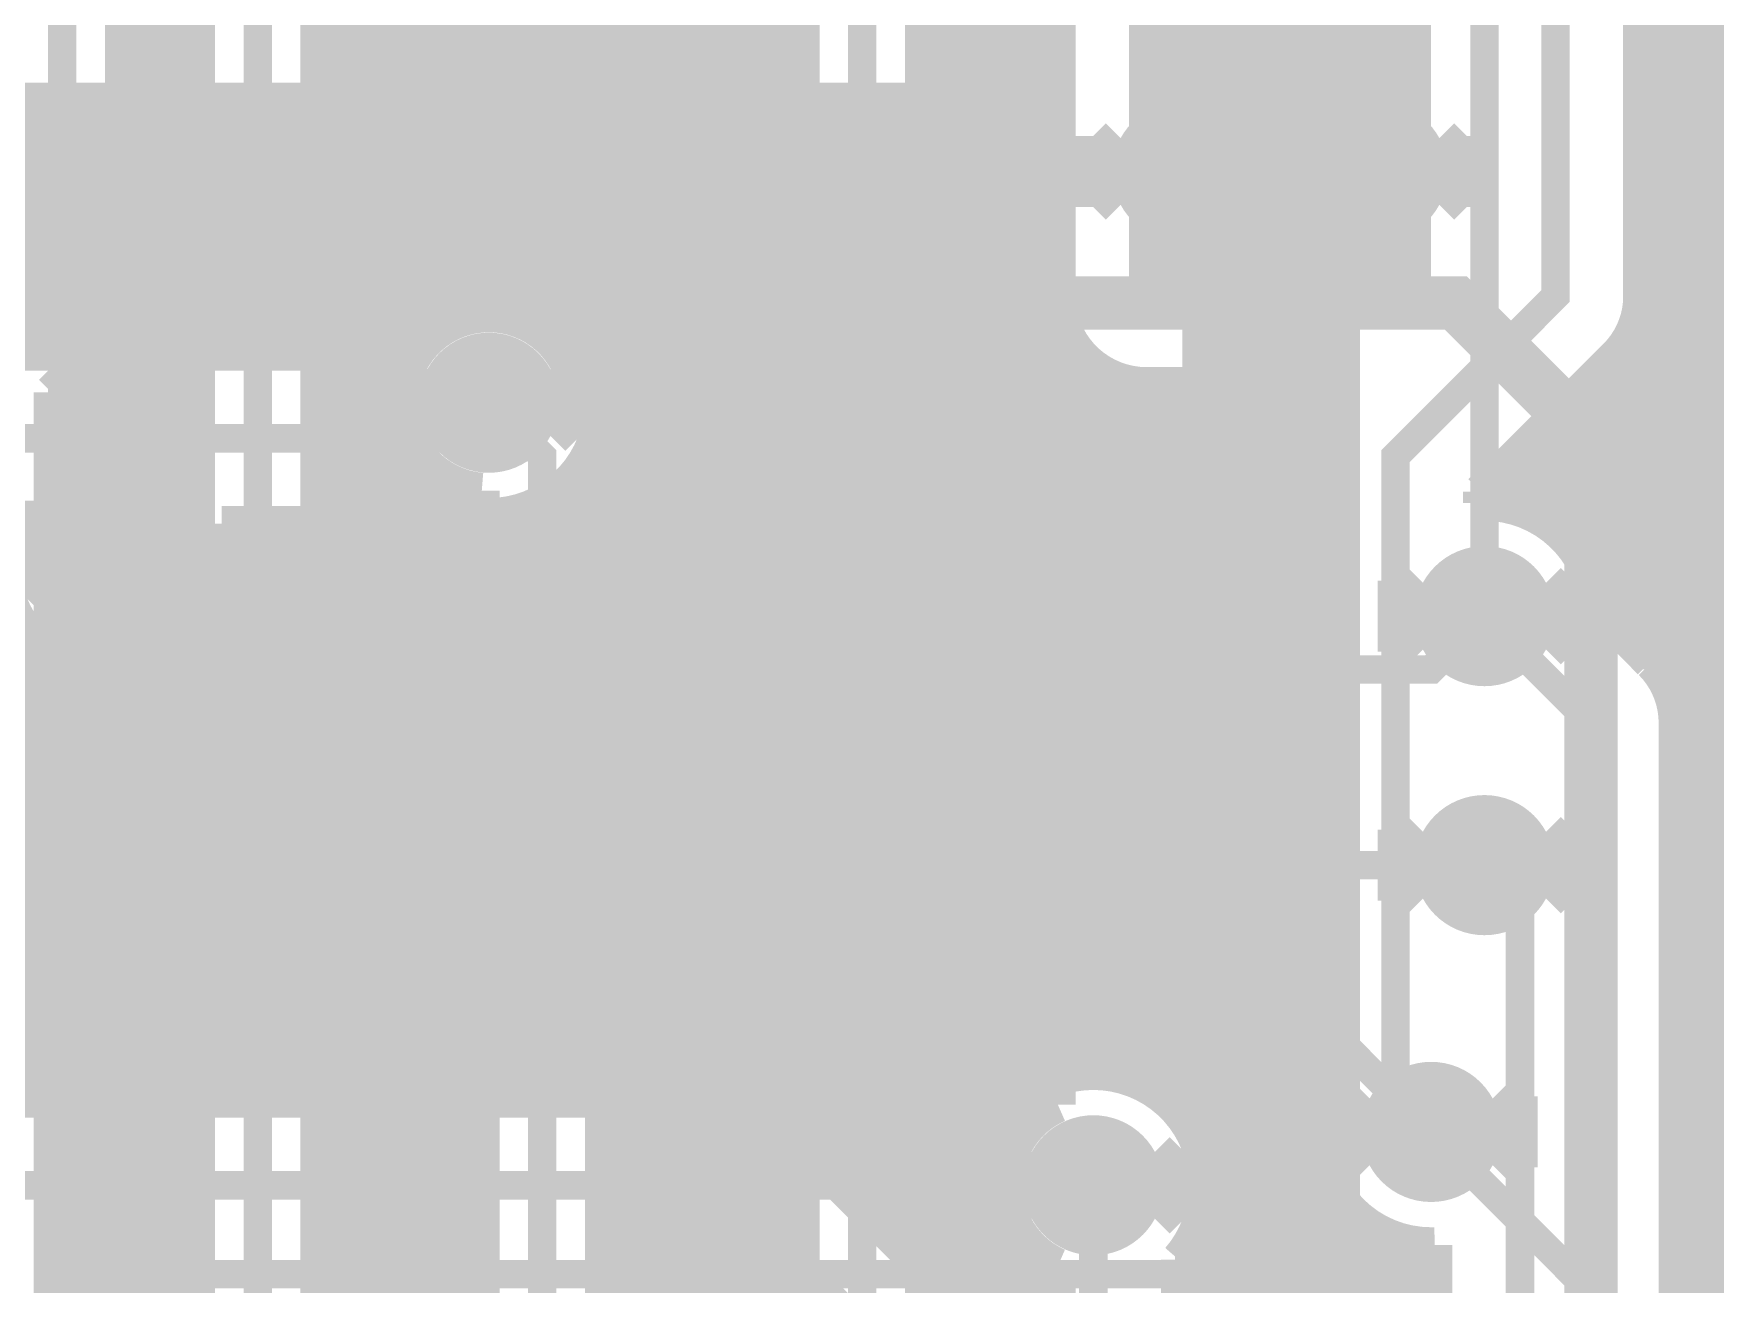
# Model space of a CAD drawing. Extents: x -10 to 131, y -93 to 209.
# Drawn here: x 64.69 to 76.71, y 22.28 to 31.21 of the extents above; entities that cross this region are included whole.
import ezdxf

# ---------------------------------------------------------------- set-up
doc = ezdxf.new("R2010")
doc.units = 0
doc.header["$MEASUREMENT"] = 0
doc.layers.get('0').update_dxf_attribs({"linetype": 'CONTINUOUS'})
for name, color, linetype in [('22-303-0_BOT', 2, 'CONTINUOUS'), ('22-303-0_DRD', 6, 'CONTINUOUS'), ('22-303-0_DRL', 1, 'CONTINUOUS'), ('22-303-0_GND', 3, 'CONTINUOUS'), ('22-303-0_IN1', 10, 'CONTINUOUS'), ('22-303-0_TOP', 15, 'CONTINUOUS'), ('THRUHOLE_TAP', 2, 'CONTINUOUS')]:
    doc.layers.add(name, color=color, linetype=linetype)

# ---------------------------------------------------------------- blocks, each defined once
blk = doc.blocks.new('ROUND_65')
at = {"const_width": 0.29972}
blk.add_lwpolyline([(-0.14986, 0, 1), (0.14986, 0, 1)], format="xyb", close=True, dxfattribs=at)
blk = doc.blocks.new('ROUND_70')
at = {"const_width": 0.29972}
blk.add_lwpolyline([(-0.14986, 0, 1), (0.14986, 0, 1)], format="xyb", close=True, dxfattribs=at)
blk = doc.blocks.new('ROUND_115')
at = {"const_width": 0.10033}
blk.add_lwpolyline([(-0.050164, 0, 1), (0.050164, 0, 1)], format="xyb", close=True, dxfattribs=at)
blk = doc.blocks.new('ROUND_117')
at = {"const_width": 0.10033}
blk.add_lwpolyline([(-0.050164, 0, 1), (0.050164, 0, 1)], format="xyb", close=True, dxfattribs=at)
blk = doc.blocks.new('ROUND_97')
at = {"const_width": 0.50038}
blk.add_lwpolyline([(-0.25019, 0, 1), (0.25019, 0, 1)], format="xyb", close=True, dxfattribs=at)
blk = doc.blocks.new('ROUND_100')
at = {"const_width": 0.50038}
blk.add_lwpolyline([(-0.25019, 0, 1), (0.25019, 0, 1)], format="xyb", close=True, dxfattribs=at)
blk = doc.blocks.new('ROUND_108')
at = {"const_width": 0.10033}
blk.add_lwpolyline([(-0.050164, 0, 1), (0.050164, 0, 1)], format="xyb", close=True, dxfattribs=at)

msp = doc.modelspace()

# ---------------------------------------------------------------- linework, layer by layer
at = {"layer": '22-303-0_BOT'}
for points, const_width in [([(76.1746, 58.10758), (76.1746, 26.79446)], 0.254), ([(76.4032, 58.10758), (76.4032, 26.46172)], 0.254), ([(76.454, 58.10758), (76.454, 17.63014)], 0.254), ([(74.422, 43.688), (74.422, 40.005), (74.549, 39.878), (74.549, 35.179), (75.565, 34.163), (75.565, 29.337), (74.422, 28.194), (74.422, 23.622), (74.676, 23.368)], 0.2032), ([(76.1746, 34.163), (76.1746, 29.337)], 0.254), ([(74.549, 33.909), (72.644, 33.909), (72.644, 29.337)], 0.254), ([(72.7456, 33.909), (72.7456, 29.337)], 0.254), ([(72.9742, 33.909), (72.9742, 29.337)], 0.254), ([(73.2028, 33.909), (73.2028, 29.337)], 0.254), ([(73.4314, 33.909), (73.4314, 29.337)], 0.254), ([(73.66, 33.909), (73.66, 29.337)], 0.254), ([(73.8886, 33.909), (73.8886, 29.337)], 0.254), ([(74.1172, 33.909), (74.1172, 29.337)], 0.254), ([(74.3458, 33.909), (74.3458, 29.337)], 0.254), ([(74.549, 33.909), (74.549, 29.337)], 0.254), ([(74.549, 31.2674), (72.644, 31.2674)], 0.254), ([(76.454, 31.1404), (76.1746, 31.1404)], 0.254), ([(74.549, 31.0388), (72.644, 31.0388)], 0.254), ([(76.454, 30.9118), (76.1746, 30.9118)], 0.254), ([(74.549, 30.8102), (72.644, 30.8102)], 0.254), ([(72.009, 30.6832), (35.45586, 30.6832)], 0.254), ([(72.009, 30.734), (40.64, 30.734)], 0.254), ([(64.7446, 30.734), (64.7446, 28.9306)], 0.254), ([(64.9732, 30.734), (64.9732, 28.9306)], 0.254), ([(65.2018, 30.734), (65.2018, 28.9306)], 0.254), ([(65.4304, 30.734), (65.4304, 28.9306)], 0.254), ([(65.659, 30.734), (65.659, 28.9306)], 0.254), ([(65.8876, 30.734), (65.8876, 28.9306)], 0.254), ([(66.1162, 30.734), (66.1162, 28.9306)], 0.254), ([(66.3448, 30.734), (66.3448, 28.9306)], 0.254), ([(66.5734, 30.734), (66.5734, 28.9306)], 0.254), ([(66.802, 30.734), (66.802, 28.9306)], 0.254), ([(67.0306, 30.734), (67.0306, 28.9306)], 0.254), ([(67.2592, 30.734), (67.2592, 29.00172)], 0.254), ([(67.4878, 30.734), (67.4878, 29.24048)], 0.254), ([(67.7164, 30.734), (67.7164, 29.3497)], 0.254), ([(67.945, 30.734), (67.945, 29.38272)], 0.254), ([(68.1736, 30.734), (68.1736, 29.3497)], 0.254), ([(68.4022, 30.734), (68.4022, 29.24048)], 0.254), ([(68.6308, 30.734), (68.6308, 29.00172)], 0.254), ([(68.8594, 30.734), (68.8594, 23.5966)], 0.254), ([(69.088, 30.734), (69.088, 23.5966)], 0.254), ([(69.3166, 30.734), (69.3166, 23.5966)], 0.254), ([(69.5452, 30.734), (69.5452, 23.5966)], 0.254), ([(69.7738, 30.734), (69.7738, 23.56866)], 0.254), ([(70.0024, 30.734), (70.0024, 23.44166)], 0.254), ([(70.231, 30.734), (70.231, 23.21306)], 0.254), ([(70.4596, 30.734), (70.4596, 22.98446)], 0.254), ([(70.6882, 30.734), (70.6882, 22.75586)], 0.254), ([(70.9168, 30.734), (70.9168, 22.52726)], 0.254), ([(71.1454, 30.734), (71.1454, 22.29866)], 0.254), ([(71.374, 30.734), (71.374, 22.07006)], 0.254), ([(71.6026, 30.734), (71.6026, 23.45182)], 0.254), ([(71.8312, 30.734), (71.8312, 23.67026)], 0.254), ([(72.009, 30.734), (72.009, 29.337)], 0.254), ([(76.454, 30.6832), (76.1746, 30.6832)], 0.254), ([(74.549, 30.5816), (72.644, 30.5816)], 0.254), ([(72.009, 30.4546), (56.515, 30.4546)], 0.254), ([(76.454, 30.4546), (76.1746, 30.4546)], 0.254), ([(74.549, 30.353), (72.644, 30.353)], 0.254), ([(72.009, 30.226), (56.99506, 30.226)], 0.254), ([(76.454, 30.226), (76.1746, 30.226)], 0.254), ([(74.549, 30.1244), (72.644, 30.1244)], 0.254), ([(72.009, 29.9974), (57.22366, 29.9974)], 0.254), ([(76.454, 29.9974), (76.1746, 29.9974)], 0.254), ([(55.499, 29.845), (56.515, 29.845), (58.039, 28.321), (67.691, 28.321), (67.945, 28.575)], 0.2032), ([(74.549, 29.8958), (72.644, 29.8958)], 0.254), ([(72.009, 29.7688), (57.45226, 29.7688)], 0.254), ([(76.454, 29.7688), (76.1746, 29.7688)], 0.254), ([(74.549, 29.6672), (72.644, 29.6672)], 0.254), ([(72.009, 29.5402), (57.68086, 29.5402)], 0.254), ([(74.549, 29.4386), (72.644, 29.4386)], 0.254), ([(76.454, 29.5402), (76.1746, 29.5402)], 0.254), ([(67.61226, 29.3116), (57.90946, 29.3116)], 0.254), ([(72.009, 29.3116), (68.2752, 29.3116)], 0.254), ([(74.549, 29.337), (72.644, 29.337)], 0.254), ([(76.454, 29.3116), (76.1746, 29.3116)], 0.254), ([(67.31762, 29.083), (58.13806, 29.083)], 0.254), ([(72.06234, 29.083), (68.57238, 29.083)], 0.254), ([(72.0598, 29.08808), (72.0598, 23.76932)], 0.254), ([(76.454, 29.083), (76.11872, 29.083)], 0.254), ([(67.21856, 28.9306), (58.29046, 28.9306)], 0.254), ([(72.22998, 28.8544), (68.70192, 28.8544)], 0.254), ([(75.9968, 28.9052), (75.0316, 27.94)], 0.254), ([(76.454, 28.8544), (75.94346, 28.8544)], 0.254), ([(75.946, 28.8544), (75.946, 27.02306)], 0.254), ([(72.2884, 28.81122), (72.2884, 23.79472)], 0.254), ([(72.517, 28.7147), (72.517, 23.75408)], 0.254), ([(73.9902, 28.6258), (68.75018, 28.6258)], 0.254), ([(74.0664, 28.702), (72.644, 28.702)], 0.254), ([(72.7456, 28.702), (72.7456, 23.6347)], 0.254), ([(72.9742, 28.702), (72.9742, 23.37054)], 0.254), ([(73.2028, 28.702), (73.2028, 19.07286)], 0.254), ([(73.4314, 28.702), (73.4314, 19.30146)], 0.254), ([(73.66, 28.702), (73.66, 19.53006)], 0.254), ([(73.8886, 28.702), (73.8886, 28.48864)], 0.254), ([(74.0664, 28.702), (73.99782, 28.63088)], 0.254), ([(76.454, 28.6258), (75.71486, 28.6258)], 0.254), ([(75.7174, 28.6258), (75.7174, 27.51582)], 0.254), ([(73.84796, 28.3972), (68.7324, 28.3972)], 0.254), ([(76.454, 28.3972), (75.48626, 28.3972)], 0.254), ([(75.4888, 28.3972), (75.4888, 27.73426)], 0.254), ([(68.6308, 28.14828), (68.6308, 23.5966)], 0.254), ([(73.8124, 28.1686), (68.6435, 28.1686)], 0.254), ([(73.8124, 28.194), (73.8124, 23.622)], 0.254), ([(76.454, 28.1686), (75.25766, 28.1686)], 0.254), ([(75.2602, 28.1686), (75.2602, 27.83332)], 0.254), ([(68.4022, 27.90952), (68.4022, 23.5966)], 0.254), ([(73.8124, 27.94), (68.44284, 27.94)], 0.254), ([(75.0316, 27.94), (75.0316, 27.85872)], 0.254), ([(76.454, 27.94), (75.0316, 27.94)], 0.254), ([(67.945, 27.76728), (67.945, 23.5966)], 0.254), ([(68.1736, 27.8003), (68.1736, 23.5966)], 0.254), ([(75.057, 27.85872), (75.03161, 27.85832)], 0.254), ([(75.057, 27.85872), (75.03161, 27.85832)], 0.254), ([(67.691, 27.7114), (66.03492, 27.7114)], 0.254), ([(66.1162, 27.7114), (66.1162, 23.5966)], 0.254), ([(66.3448, 27.7114), (66.3448, 23.5966)], 0.254), ([(66.5734, 27.7114), (66.5734, 23.5966)], 0.254), ([(66.802, 27.7114), (66.802, 23.5966)], 0.254), ([(67.0306, 27.7114), (67.0306, 23.5966)], 0.254), ([(67.2592, 27.7114), (67.2592, 23.5966)], 0.254), ([(67.4878, 27.7114), (67.4878, 23.5966)], 0.254), ([(73.8124, 27.7114), (67.691, 27.7114)], 0.254), ([(67.7164, 27.7114), (67.7164, 23.5966)], 0.254), ([(76.454, 27.7114), (75.52182, 27.7114)], 0.254), ([(73.8124, 27.4828), (66.08318, 27.4828)], 0.254), ([(76.454, 27.4828), (75.74026, 27.4828)], 0.254), ([(73.8124, 27.2542), (66.0654, 27.2542)], 0.254), ([(76.454, 27.2542), (75.83932, 27.2542)], 0.254), ([(64.5795, 27.0256), (58.89244, 27.0256)], 0.254), ([(73.8124, 27.0256), (65.9765, 27.0256)], 0.254), ([(75.057, 27.051), (75.819, 26.289), (75.819, 17.145), (76.327, 16.637), (77.47, 16.637), (77.978, 16.129), (77.978, 16.002)], 0.2032), ([(75.86218, 27.10688), (76.24318, 26.72588)], 0.254), ([(76.454, 27.0256), (75.94346, 27.0256)], 0.254), ([(64.77762, 26.797), (61.8617, 26.797)], 0.254), ([(64.7446, 26.82494), (64.7446, 23.5966)], 0.254), ([(73.8124, 26.797), (65.77584, 26.797)], 0.254), ([(65.8876, 26.90114), (65.8876, 23.5966)], 0.254), ([(76.454, 26.797), (76.17206, 26.797)], 0.254), ([(64.9732, 26.6827), (64.9732, 23.5966)], 0.254), ([(65.659, 26.71826), (65.659, 23.5966)], 0.254), ([(73.8124, 26.5684), (62.20206, 26.5684)], 0.254), ([(65.2018, 26.62682), (65.2018, 23.5966)], 0.254), ([(65.4304, 26.63952), (65.4304, 23.5966)], 0.254), ([(76.454, 26.5684), (76.36002, 26.5684)], 0.254), ([(73.8124, 26.3398), (62.34176, 26.3398)], 0.254), ([(76.454, 26.3398), (76.42606, 26.3398)], 0.254), ([(76.4286, 26.289), (76.4286, 17.39646)], 0.254), ([(73.8124, 26.1112), (62.39764, 26.1112)], 0.254), ([(76.454, 26.1112), (76.4286, 26.1112)], 0.254), ([(73.8124, 25.8826), (62.38748, 25.8826)], 0.254), ([(76.454, 25.8826), (76.4286, 25.8826)], 0.254), ([(73.8124, 25.654), (62.3062, 25.654)], 0.254), ([(76.454, 25.654), (76.4286, 25.654)], 0.254), ([(73.8124, 25.4254), (62.12332, 25.4254)], 0.254), ([(76.454, 25.4254), (76.4286, 25.4254)], 0.254), ([(75.057, 25.273), (75.311, 25.019), (75.311, 20.32), (71.755, 16.764), (71.755, 12.954), (73.279, 11.43), (74.93, 11.43), (76.327, 12.827), (82.169, 12.827), (83.058, 11.938), (84.074, 11.938), (84.582, 12.446), (84.582, 13.081), (84.836, 13.335), (100.33, 13.335), (101.346, 12.319)], 0.2032), ([(73.8124, 25.1968), (61.61786, 25.1968)], 0.254), ([(76.454, 25.1968), (76.4286, 25.1968)], 0.254), ([(73.8124, 24.9682), (61.38926, 24.9682)], 0.254), ([(76.454, 24.9682), (76.4286, 24.9682)], 0.254), ([(73.8124, 24.7396), (61.16066, 24.7396)], 0.254), ([(76.454, 24.7396), (76.4286, 24.7396)], 0.254), ([(73.8124, 24.511), (60.93206, 24.511)], 0.254), ([(76.454, 24.511), (76.4286, 24.511)], 0.254), ([(73.8124, 24.2824), (60.70346, 24.2824)], 0.254), ([(76.454, 24.2824), (76.4286, 24.2824)], 0.254), ([(73.8124, 24.0538), (60.47486, 24.0538)], 0.254), ([(76.454, 24.0538), (76.4286, 24.0538)], 0.254), ([(73.8124, 23.8252), (60.2996, 23.8252)], 0.254), ([(76.454, 23.8252), (76.4286, 23.8252)], 0.254), ([(69.596, 23.5966), (63.13932, 23.5966)], 0.254), ([(71.73214, 23.5966), (69.596, 23.5966)], 0.254), ([(73.8124, 23.5966), (72.79132, 23.5966)], 0.254), ([(76.454, 23.5966), (76.4286, 23.5966)], 0.254), ([(70.0278, 23.4188), (71.6534, 21.79066)], 0.254), ([(71.54926, 23.368), (70.07606, 23.368)], 0.254), ([(73.86828, 23.368), (72.9742, 23.368)], 0.254), ([(76.454, 23.368), (76.4286, 23.368)], 0.254), ([(73.8886, 23.18766), (73.8886, 20.75434)], 0.254), ([(71.47052, 23.1394), (70.30466, 23.1394)], 0.254), ([(73.9013, 23.1394), (73.05548, 23.1394)], 0.254), ([(76.454, 23.1394), (76.4286, 23.1394)], 0.254), ([(62.611, 22.987), (69.596, 22.987), (71.755, 20.828), (71.755, 18.161), (70.739, 17.145), (70.739, 12.573), (72.898, 10.414), (75.184, 10.414), (76.454, 11.684), (77.47, 11.684)], 0.2032), ([(72.263, 22.987), (72.263, 18.034), (71.247, 17.018), (71.247, 12.7), (73.025, 10.922), (75.057, 10.922), (76.454, 12.319), (82.042, 12.319)], 0.2032), ([(71.45782, 22.9108), (70.53326, 22.9108)], 0.254), ([(74.01052, 22.9108), (73.06564, 22.9108)], 0.254), ([(76.454, 22.9108), (76.4286, 22.9108)], 0.254), ([(74.1172, 22.7838), (74.1172, 21.15566)], 0.254), ([(71.5137, 22.6822), (70.76186, 22.6822)], 0.254), ([(72.9742, 22.60346), (72.9742, 18.84426)], 0.254), ([(74.24928, 22.6822), (73.00976, 22.6822)], 0.254), ([(74.3458, 22.6314), (74.3458, 21.3106)], 0.254), ([(76.454, 22.6822), (76.4286, 22.6822)], 0.254), ([(71.6026, 22.52218), (71.6026, 21.84146)], 0.254), ([(74.5744, 22.56536), (74.5744, 21.3741)], 0.254), ([(74.676, 22.56028), (74.70139, 22.56068)], 0.254), ([(74.676, 22.56028), (74.70139, 22.56068)], 0.254), ([(74.7014, 22.56028), (74.7014, 21.38172)], 0.254), ([(71.6534, 22.4536), (70.99046, 22.4536)], 0.254), ([(71.6534, 22.45614), (71.6534, 21.79066)], 0.254), ([(72.8726, 22.45614), (72.8726, 18.74266)], 0.254), ([(74.7014, 22.4536), (72.8726, 22.4536)], 0.254), ([(76.454, 22.4536), (76.4286, 22.4536)], 0.254), ([(71.6534, 22.225), (71.21906, 22.225)], 0.254), ([(74.7014, 22.225), (72.8726, 22.225)], 0.254), ([(76.454, 22.225), (76.4286, 22.225)], 0.254)]:
    msp.add_lwpolyline(points, dxfattribs=dict(at, const_width=const_width))
at = {"layer": '22-303-0_BOT', "const_width": 0.254}
for points in [[(67.945, 29.38272, 0.2863579), (67.21856, 28.9306)], [(68.75272, 28.575, 0.4142136), (67.945, 29.38272)], [(72.009, 29.337, 0.4142136), (72.644, 28.702)], [(75.9968, 28.9052, 0.1989124), (76.17566, 29.337)], [(73.9902, 28.6258, 0.1989124), (73.81134, 28.194)], [(73.9902, 28.6258, 0.1989124), (73.81134, 28.194)], [(67.945, 27.76728, 0.4142136), (68.75272, 28.575)], [(67.691, 27.7114, 0.1079355), (67.94517, 27.76691)], [(75.86218, 27.10688, 0.3940623), (75.057, 27.85872)], [(75.86218, 27.10688, 0.3940623), (75.057, 27.85872)], [(66.08572, 27.432, 0.088634), (66.03574, 27.7117)], [(64.47028, 27.432, 0.4142136), (65.278, 26.62428)], [(65.278, 26.62428, 0.4142136), (66.08572, 27.432)], [(76.4286, 26.289, 0.1989124), (76.25005, 26.72005)], [(76.4286, 26.289, 0.1989124), (76.25005, 26.72005)], [(72.263, 23.79472, 0.4142136), (71.45528, 22.987)], [(73.07072, 22.987, 0.4142136), (72.263, 23.79472)], [(70.0278, 23.4188, 0.1989124), (69.596, 23.59766)], [(73.8124, 23.622, 0.1088931), (73.86888, 23.36574)], [(73.86828, 23.36546, 0.4132928), (74.676, 22.56028)], [(73.86828, 23.36546, 0.4132928), (74.676, 22.56028)], [(71.45528, 22.987, 0.181057), (71.65387, 22.45655)], [(72.8726, 22.45614, 0.1810567), (73.07135, 22.987)]]:
    msp.add_lwpolyline(points, format="xyb", dxfattribs=at)
at = {"layer": '22-303-0_DRD', "const_width": 0.254}
for points in [[(72.263, 29.972), (72.898, 30.607)], [(72.898, 30.607), (73.533, 29.972)], [(73.66, 29.972), (74.295, 30.607)], [(74.295, 30.607), (74.93, 29.972)], [(72.263, 30.48), (72.263, 29.972)], [(72.898, 29.845), (72.263, 30.48)], [(73.533, 30.48), (72.898, 29.845)], [(73.533, 29.972), (73.533, 30.48)], [(73.66, 30.48), (73.66, 29.972)], [(74.295, 29.845), (73.66, 30.48)], [(74.93, 30.48), (74.295, 29.845)], [(74.93, 29.972), (74.93, 30.48)], [(67.31, 28.321), (67.945, 28.956)], [(67.945, 28.956), (68.58, 28.321)], [(67.31, 28.829), (67.31, 28.321)], [(67.945, 28.194), (67.31, 28.829)], [(68.58, 28.829), (67.945, 28.194)], [(68.58, 28.321), (68.58, 28.829)], [(64.643, 27.178), (65.278, 27.813)], [(65.278, 27.813), (65.913, 27.178)], [(64.643, 27.686), (64.643, 27.178)], [(65.278, 27.051), (64.643, 27.686)], [(65.913, 27.686), (65.278, 27.051)], [(65.913, 27.178), (65.913, 27.686)], [(74.422, 26.797), (75.057, 27.432)], [(74.422, 26.797), (75.057, 27.432)], [(75.057, 27.432), (75.692, 26.797)], [(75.057, 27.432), (75.692, 26.797)], [(74.422, 27.305), (74.422, 26.797)], [(75.057, 26.67), (74.422, 27.305)], [(74.422, 27.305), (74.422, 26.797)], [(75.057, 26.67), (74.422, 27.305)], [(75.692, 27.305), (75.057, 26.67)], [(75.692, 27.305), (75.057, 26.67)], [(75.692, 26.797), (75.692, 27.305)], [(75.692, 26.797), (75.692, 27.305)], [(74.422, 25.019), (75.057, 25.654)], [(75.057, 25.654), (75.692, 25.019)], [(74.422, 25.527), (74.422, 25.019)], [(75.057, 24.892), (74.422, 25.527)], [(75.692, 25.527), (75.057, 24.892)], [(75.692, 25.019), (75.692, 25.527)], [(74.041, 23.114), (74.676, 23.749)], [(74.041, 23.114), (74.676, 23.749)], [(74.676, 23.749), (75.311, 23.114)], [(74.676, 23.749), (75.311, 23.114)], [(74.041, 23.622), (74.041, 23.114)], [(74.676, 22.987), (74.041, 23.622)], [(74.041, 23.622), (74.041, 23.114)], [(74.676, 22.987), (74.041, 23.622)], [(75.311, 23.622), (74.676, 22.987)], [(75.311, 23.622), (74.676, 22.987)], [(75.311, 23.114), (75.311, 23.622)], [(75.311, 23.114), (75.311, 23.622)], [(71.628, 22.733), (72.263, 23.368)], [(72.263, 23.368), (72.898, 22.733)], [(71.628, 23.241), (71.628, 22.733)], [(72.263, 22.606), (71.628, 23.241)], [(72.898, 23.241), (72.263, 22.606)], [(72.898, 22.733), (72.898, 23.241)]]:
    msp.add_lwpolyline(points, dxfattribs=at)
at = {"layer": '22-303-0_DRL', "const_width": 0.254}
msp.add_lwpolyline([(93.45422, 17.63014), (76.454, 17.63014), (76.454, 58.10758), (9.4996, 58.10758), (9.4996, 122.97664), (13.5001, 122.97664), (13.5001, 131.9784), (5.25018, 131.9784), (5.25018, 155.55976), (9.4996, 155.55976), (9.4996, 189.7761), (111.50092, 189.7761), (111.50092, 159.77616), (106.36504, 159.77616), (106.36504, 90.10904), (82.63636, 90.10904), (82.63636, 115.10772), (72.03948, 115.10772), (72.03948, 80.10906), (111.50092, 80.10906), (111.50092, 58.10758), (93.45422, 58.10758), (93.45422, 17.63014)], dxfattribs=at)
at = {"layer": '22-303-0_GND', "const_width": 1.27}
for points in [[(93.45422, 31.60014), (76.454, 31.60014)], [(93.45422, 30.96514), (76.454, 30.96514)], [(93.45422, 30.33014), (76.454, 30.33014)], [(93.45422, 29.69514), (76.454, 29.69514)], [(93.45422, 29.06014), (76.454, 29.06014)], [(93.45422, 28.42514), (76.454, 28.42514)], [(93.45422, 27.79014), (76.454, 27.79014)], [(93.45422, 27.15514), (76.454, 27.15514)], [(93.45422, 26.52014), (76.454, 26.52014)], [(93.45422, 25.88514), (76.454, 25.88514)], [(93.45422, 25.25014), (76.454, 25.25014)], [(93.45422, 24.61514), (76.454, 24.61514)], [(93.45422, 23.98014), (76.454, 23.98014)], [(93.45422, 23.34514), (76.454, 23.34514)], [(93.45422, 22.71014), (76.454, 22.71014)], [(93.45422, 22.07514), (76.454, 22.07514)]]:
    msp.add_lwpolyline(points, dxfattribs=at)
at = {"layer": '22-303-0_IN1'}
for points, const_width in [([(65.6082, 47.752), (65.6082, 19.7358)], 0.254), ([(66.9798, 47.752), (66.9798, 16.5608)], 0.254), ([(67.2084, 47.752), (67.2084, 16.27378)], 0.254), ([(67.437, 47.752), (67.437, 28.94584)], 0.254), ([(67.6656, 47.752), (67.6656, 29.13888)], 0.254), ([(67.8942, 47.752), (67.8942, 29.20238)], 0.254), ([(68.1228, 47.752), (68.1228, 29.17952)], 0.254), ([(68.3514, 47.752), (68.3514, 29.05506)], 0.254), ([(68.58, 47.752), (68.58, 28.5496)], 0.254), ([(68.8086, 47.752), (68.8086, 21.73986)], 0.254), ([(69.0372, 47.752), (69.0372, 7.0358)], 0.254), ([(69.2658, 47.752), (69.2658, 18.01622)], 0.254), ([(69.4944, 47.752), (69.4944, 18.3007)], 0.254), ([(69.723, 47.752), (69.723, 18.39722)], 0.254), ([(69.9516, 47.752), (69.9516, 18.4023)], 0.254), ([(71.3232, 47.752), (71.3232, 7.0358)], 0.254), ([(71.5518, 47.752), (71.5518, 7.0358)], 0.254), ([(71.7804, 47.752), (71.7804, 23.39086)], 0.254), ([(72.009, 47.752), (72.009, 23.56358)], 0.254), ([(64.897, 21.463), (64.389, 21.971), (64.389, 28.829), (64.897, 29.337), (64.897, 43.307)], 0.2032), ([(65.3796, 42.9006), (65.3796, 21.86686)], 0.254), ([(65.3288, 42.84726), (65.3288, 29.337)], 0.254), ([(66.294, 21.336), (66.294, 42.672)], 0.2032), ([(65.8368, 42.23766), (65.8368, 21.7678)], 0.254), ([(65.8622, 42.21226), (65.8622, 21.7932)], 0.254), ([(66.7258, 42.21226), (66.7258, 21.7932)], 0.254), ([(66.7512, 42.23766), (66.7512, 21.7678)], 0.254), ([(75.057, 40.386), (75.057, 27.051)], 0.2032), ([(70.612, 18.669), (70.612, 34.29)], 0.2032), ([(71.0946, 33.8836), (71.0946, 19.07286)], 0.254), ([(74.549, 33.909), (72.644, 33.909), (72.644, 29.337)], 0.254), ([(72.7456, 33.909), (72.7456, 29.337)], 0.254), ([(72.9742, 33.909), (72.9742, 29.337)], 0.254), ([(73.2028, 33.909), (73.2028, 29.337)], 0.254), ([(73.4314, 33.909), (73.4314, 29.337)], 0.254), ([(73.66, 33.909), (73.66, 29.337)], 0.254), ([(73.8886, 33.909), (73.8886, 29.337)], 0.254), ([(74.1172, 33.909), (74.1172, 29.337)], 0.254), ([(74.3458, 33.909), (74.3458, 29.337)], 0.254), ([(74.549, 33.909), (74.549, 29.337)], 0.254), ([(70.1802, 33.83026), (70.1802, 19.1262)], 0.254), ([(70.1802, 33.83026), (70.1802, 19.1262)], 0.254), ([(71.0438, 33.83026), (71.0438, 19.1262)], 0.254), ([(73.533, 31.877), (73.533, 14.351)], 1.27), ([(73.533, 31.877), (73.533, 14.351)], 1.27), ([(73.533, 31.877), (73.533, 14.351)], 1.27), ([(73.533, 14.351), (73.533, 31.877)], 1.27), ([(73.533, 31.877), (73.533, 14.351)], 1.27), ([(74.549, 31.2674), (72.644, 31.2674)], 0.254), ([(65.8622, 31.1912), (65.3288, 31.1912)], 0.254), ([(70.1802, 31.1912), (66.7258, 31.1912)], 0.254), ([(72.009, 31.1912), (71.0438, 31.1912)], 0.254), ([(74.549, 31.0388), (72.644, 31.0388)], 0.254), ([(65.8622, 30.9626), (65.3288, 30.9626)], 0.254), ([(70.1802, 30.9626), (66.7258, 30.9626)], 0.254), ([(72.009, 30.9626), (71.0438, 30.9626)], 0.254), ([(74.549, 30.8102), (72.644, 30.8102)], 0.254), ([(65.8622, 30.734), (65.3288, 30.734)], 0.254), ([(70.1802, 30.734), (66.7258, 30.734)], 0.254), ([(72.009, 30.734), (71.0438, 30.734)], 0.254), ([(74.549, 30.5816), (72.644, 30.5816)], 0.254), ([(65.8622, 30.5054), (65.3288, 30.5054)], 0.254), ([(70.1802, 30.5054), (66.7258, 30.5054)], 0.254), ([(72.009, 30.5054), (71.0438, 30.5054)], 0.254), ([(65.8622, 30.2768), (65.3288, 30.2768)], 0.254), ([(70.1802, 30.2768), (66.7258, 30.2768)], 0.254), ([(72.009, 30.2768), (71.0438, 30.2768)], 0.254), ([(74.549, 30.353), (72.644, 30.353)], 0.254), ([(65.8622, 30.0482), (65.3288, 30.0482)], 0.254), ([(70.1802, 30.0482), (66.7258, 30.0482)], 0.254), ([(72.009, 30.0482), (71.0438, 30.0482)], 0.254), ([(74.549, 30.1244), (72.644, 30.1244)], 0.254), ([(65.8622, 29.8196), (65.3288, 29.8196)], 0.254), ([(70.1802, 29.8196), (66.7258, 29.8196)], 0.254), ([(72.009, 29.8196), (71.0438, 29.8196)], 0.254), ([(74.549, 29.8958), (72.644, 29.8958)], 0.254), ([(65.8622, 29.591), (65.3288, 29.591)], 0.254), ([(70.1802, 29.591), (66.7258, 29.591)], 0.254), ([(72.009, 29.591), (71.0438, 29.591)], 0.254), ([(74.549, 29.6672), (72.644, 29.6672)], 0.254), ([(74.549, 29.4386), (72.644, 29.4386)], 0.254), ([(65.8622, 29.3624), (65.3288, 29.3624)], 0.254), ([(70.1802, 29.3624), (66.7258, 29.3624)], 0.254), ([(72.009, 29.3624), (71.0438, 29.3624)], 0.254), ([(74.549, 29.337), (72.644, 29.337)], 0.254), ([(65.8622, 29.1338), (65.278, 29.1338)], 0.254), ([(67.6529, 29.1338), (66.7258, 29.1338)], 0.254), ([(70.1802, 29.1338), (68.23456, 29.1338)], 0.254), ([(72.009, 29.1338), (71.0438, 29.1338)], 0.254), ([(65.2018, 29.0322), (64.8208, 28.64866)], 0.254), ([(65.151, 28.97886), (65.151, 22.03958)], 0.254), ([(65.8622, 28.9052), (65.0748, 28.9052)], 0.254), ([(67.40906, 28.9052), (66.7258, 28.9052)], 0.254), ([(70.1802, 28.9052), (68.48094, 28.9052)], 0.254), ([(72.009, 28.9052), (71.0438, 28.9052)], 0.254), ([(64.9224, 28.75026), (64.9224, 22.09292)], 0.254), ([(64.8208, 28.64866), (64.8208, 22.1488)], 0.254), ([(65.8622, 28.6766), (64.8462, 28.6766)], 0.254), ([(67.3227, 28.6766), (66.7258, 28.6766)], 0.254), ([(70.1802, 28.6766), (68.5673, 28.6766)], 0.254), ([(72.009, 28.6766), (71.0438, 28.6766)], 0.254), ([(67.945, 28.575), (68.326, 28.194), (68.326, 21.336)], 0.2032), ([(68.57492, 28.55468), (68.62572, 28.50388)], 0.254), ([(65.8622, 28.448), (64.8208, 28.448)], 0.254), ([(67.32778, 28.448), (66.7258, 28.448)], 0.254), ([(70.1802, 28.448), (68.67398, 28.448)], 0.254), ([(72.009, 28.448), (71.0438, 28.448)], 0.254), ([(65.8622, 28.2194), (64.8208, 28.2194)], 0.254), ([(67.4243, 28.2194), (66.7258, 28.2194)], 0.254), ([(67.437, 28.20162), (67.437, 7.99084)], 0.254), ([(70.1802, 28.2194), (68.7578, 28.2194)], 0.254), ([(68.7578, 28.194), (68.7578, 21.7932)], 0.254), ([(72.009, 28.2194), (71.0438, 28.2194)], 0.254), ([(65.8622, 27.9908), (64.8208, 27.9908)], 0.254), ([(67.70878, 27.9908), (66.7258, 27.9908)], 0.254), ([(67.6656, 28.01112), (67.6656, 7.0358)], 0.254), ([(70.1802, 27.9908), (68.7578, 27.9908)], 0.254), ([(72.009, 27.9908), (71.0438, 27.9908)], 0.254), ([(67.8942, 27.94762), (67.8942, 21.7932)], 0.254), ([(65.8622, 27.7622), (64.8208, 27.7622)], 0.254), ([(67.8942, 27.7622), (66.7258, 27.7622)], 0.254), ([(70.1802, 27.7622), (68.7578, 27.7622)], 0.254), ([(72.009, 27.7622), (71.0438, 27.7622)], 0.254), ([(65.8622, 27.5336), (64.8208, 27.5336)], 0.254), ([(67.8942, 27.5336), (66.7258, 27.5336)], 0.254), ([(70.1802, 27.5336), (68.7578, 27.5336)], 0.254), ([(72.009, 27.5336), (71.0438, 27.5336)], 0.254), ([(65.8622, 27.305), (64.8208, 27.305)], 0.254), ([(67.8942, 27.305), (66.7258, 27.305)], 0.254), ([(70.1802, 27.305), (68.7578, 27.305)], 0.254), ([(72.009, 27.305), (71.0438, 27.305)], 0.254), ([(65.8622, 27.0764), (64.8208, 27.0764)], 0.254), ([(67.8942, 27.0764), (66.7258, 27.0764)], 0.254), ([(70.1802, 27.0764), (68.7578, 27.0764)], 0.254), ([(72.009, 27.0764), (71.0438, 27.0764)], 0.254), ([(65.8622, 26.8478), (64.8208, 26.8478)], 0.254), ([(67.8942, 26.8478), (66.7258, 26.8478)], 0.254), ([(70.1802, 26.8478), (68.7578, 26.8478)], 0.254), ([(72.009, 26.8478), (71.0438, 26.8478)], 0.254), ([(65.8622, 26.6192), (64.8208, 26.6192)], 0.254), ([(67.8942, 26.6192), (66.7258, 26.6192)], 0.254), ([(70.1802, 26.6192), (68.7578, 26.6192)], 0.254), ([(72.009, 26.6192), (71.0438, 26.6192)], 0.254), ([(65.8622, 26.3906), (64.8208, 26.3906)], 0.254), ([(67.8942, 26.3906), (66.7258, 26.3906)], 0.254), ([(70.1802, 26.3906), (68.7578, 26.3906)], 0.254), ([(72.009, 26.3906), (71.0438, 26.3906)], 0.254), ([(65.8622, 26.162), (64.8208, 26.162)], 0.254), ([(67.8942, 26.162), (66.7258, 26.162)], 0.254), ([(70.1802, 26.162), (68.7578, 26.162)], 0.254), ([(72.009, 26.162), (71.0438, 26.162)], 0.254), ([(65.8622, 25.9334), (64.8208, 25.9334)], 0.254), ([(67.8942, 25.9334), (66.7258, 25.9334)], 0.254), ([(70.1802, 25.9334), (68.7578, 25.9334)], 0.254), ([(72.009, 25.9334), (71.0438, 25.9334)], 0.254), ([(65.8622, 25.7048), (64.8208, 25.7048)], 0.254), ([(67.8942, 25.7048), (66.7258, 25.7048)], 0.254), ([(70.1802, 25.7048), (68.7578, 25.7048)], 0.254), ([(72.009, 25.7048), (71.0438, 25.7048)], 0.254), ([(65.8622, 25.4762), (64.8208, 25.4762)], 0.254), ([(67.8942, 25.4762), (66.7258, 25.4762)], 0.254), ([(70.1802, 25.4762), (68.7578, 25.4762)], 0.254), ([(72.009, 25.4762), (71.0438, 25.4762)], 0.254), ([(65.8622, 25.2476), (64.8208, 25.2476)], 0.254), ([(67.8942, 25.2476), (66.7258, 25.2476)], 0.254), ([(70.1802, 25.2476), (68.7578, 25.2476)], 0.254), ([(72.009, 25.2476), (71.0438, 25.2476)], 0.254), ([(65.8622, 25.019), (64.8208, 25.019)], 0.254), ([(67.8942, 25.019), (66.7258, 25.019)], 0.254), ([(70.1802, 25.019), (68.7578, 25.019)], 0.254), ([(72.009, 25.019), (71.0438, 25.019)], 0.254), ([(65.8622, 24.7904), (64.8208, 24.7904)], 0.254), ([(67.8942, 24.7904), (66.7258, 24.7904)], 0.254), ([(70.1802, 24.7904), (68.7578, 24.7904)], 0.254), ([(72.009, 24.7904), (71.0438, 24.7904)], 0.254), ([(65.8622, 24.5618), (64.8208, 24.5618)], 0.254), ([(67.8942, 24.5618), (66.7258, 24.5618)], 0.254), ([(70.1802, 24.5618), (68.7578, 24.5618)], 0.254), ([(72.009, 24.5618), (71.0438, 24.5618)], 0.254), ([(65.8622, 24.3332), (64.8208, 24.3332)], 0.254), ([(67.8942, 24.3332), (66.7258, 24.3332)], 0.254), ([(70.1802, 24.3332), (68.7578, 24.3332)], 0.254), ([(72.009, 24.3332), (71.0438, 24.3332)], 0.254), ([(65.8622, 24.1046), (64.8208, 24.1046)], 0.254), ([(67.8942, 24.1046), (66.7258, 24.1046)], 0.254), ([(70.1802, 24.1046), (68.7578, 24.1046)], 0.254), ([(72.009, 24.1046), (71.0438, 24.1046)], 0.254), ([(65.8622, 23.876), (64.8208, 23.876)], 0.254), ([(67.8942, 23.876), (66.7258, 23.876)], 0.254), ([(70.1802, 23.876), (68.7578, 23.876)], 0.254), ([(72.009, 23.876), (71.0438, 23.876)], 0.254), ([(65.8622, 23.6474), (64.8208, 23.6474)], 0.254), ([(67.8942, 23.6474), (66.7258, 23.6474)], 0.254), ([(70.1802, 23.6474), (68.7578, 23.6474)], 0.254), ([(72.009, 23.6474), (71.0438, 23.6474)], 0.254), ([(65.8622, 23.4188), (64.8208, 23.4188)], 0.254), ([(67.8942, 23.4188), (66.7258, 23.4188)], 0.254), ([(70.1802, 23.4188), (68.7578, 23.4188)], 0.254), ([(71.80326, 23.4188), (71.0438, 23.4188)], 0.254), ([(74.676, 23.368), (75.946, 22.098), (75.946, 10.414), (76.327, 10.033), (81.534, 10.033), (82.296, 9.271)], 0.2032), ([(65.8622, 23.1902), (64.8208, 23.1902)], 0.254), ([(67.8942, 23.1902), (66.7258, 23.1902)], 0.254), ([(70.1802, 23.1902), (68.7578, 23.1902)], 0.254), ([(71.6661, 23.1902), (71.0438, 23.1902)], 0.254), ([(65.8622, 22.9616), (64.8208, 22.9616)], 0.254), ([(67.8942, 22.9616), (66.7258, 22.9616)], 0.254), ([(70.1802, 22.9616), (68.7578, 22.9616)], 0.254), ([(71.63308, 22.9616), (71.0438, 22.9616)], 0.254), ([(65.8622, 22.733), (64.8208, 22.733)], 0.254), ([(67.8942, 22.733), (66.7258, 22.733)], 0.254), ([(70.1802, 22.733), (68.7578, 22.733)], 0.254), ([(71.68642, 22.733), (71.0438, 22.733)], 0.254), ([(71.7804, 22.5806), (71.7804, 7.0358)], 0.254), ([(65.8622, 22.5044), (64.8208, 22.5044)], 0.254), ([(67.8942, 22.5044), (66.7258, 22.5044)], 0.254), ([(70.1802, 22.5044), (68.7578, 22.5044)], 0.254), ([(71.8566, 22.5044), (71.0438, 22.5044)], 0.254), ([(72.009, 22.41042), (72.009, 7.0358)], 0.254), ([(65.8622, 22.2758), (64.8208, 22.2758)], 0.254), ([(67.8942, 22.2758), (66.7258, 22.2758)], 0.254), ([(70.1802, 22.2758), (68.7578, 22.2758)], 0.254), ([(72.009, 22.2758), (71.0438, 22.2758)], 0.254)]:
    msp.add_lwpolyline(points, dxfattribs=dict(at, const_width=const_width))
at = {"layer": '22-303-0_IN1', "const_width": 0.254}
for points in [[(65.2018, 29.0322, 0.1989124), (65.32805, 29.337)], [(65.2018, 29.0322, 0.1989124), (65.32805, 29.337)], [(67.945, 29.20492, 0.4142136), (67.31508, 28.575)], [(68.57492, 28.575, 0.4142136), (67.945, 29.20492)], [(67.31508, 28.575, 0.3907443), (67.8942, 27.94762)], [(68.7578, 28.194, 0.1989124), (68.63133, 28.49933)], [(68.7578, 28.194, 0.1989124), (68.63133, 28.49933)], [(72.009, 23.56358, 0.2972828), (71.63308, 22.987)], [(71.63308, 22.987, 0.2972826), (72.009, 22.41042)]]:
    msp.add_lwpolyline(points, format="xyb", dxfattribs=at)
at = {"layer": '22-303-0_TOP'}
for points, const_width in [([(81.915, 13.2588), (79.8322, 13.2588), (78.232, 14.859), (76.327, 14.859), (75.819, 15.367), (75.819, 28.321), (74.8538, 29.2862), (62.865, 29.2862)], 0.381), ([(62.865, 27.8638), (62.865, 27.813), (62.992, 27.686), (65.024, 27.686), (65.278, 27.432)], 0.381), ([(75.057, 27.051), (74.676, 26.67), (61.34354, 26.67), (59.97956, 25.3111), (59.97956, 23.5331)], 0.2032), ([(59.97956, 23.5331), (59.97956, 25.3111), (61.34354, 26.67), (74.676, 26.67), (75.057, 27.051)], 0.2032), ([(61.595, 26.035), (61.722, 26.035), (62.484, 25.273), (75.057, 25.273)], 0.2032), ([(60.47994, 23.5331), (60.47994, 24.66594), (61.087, 25.273), (61.849, 25.273), (62.357, 24.765), (73.279, 24.765), (74.676, 23.368)], 0.2032), ([(74.676, 23.368), (73.279, 24.765), (62.357, 24.765), (61.849, 25.273), (61.087, 25.273), (60.47994, 24.66594), (60.47994, 23.5331)], 0.2032), ([(60.96, 20.955), (62.23, 22.225), (63.373, 22.225), (64.135, 22.987), (72.263, 22.987)], 0.2032), ([(79.629, 11.049), (79.629, 12.7), (77.978, 14.351), (76.073, 14.351), (75.311, 15.113), (75.311, 21.336), (74.295, 22.352), (65.786, 22.352), (64.897, 21.463), (64.48552, 21.05152), (63.4619, 21.05152)], 0.2032)]:
    msp.add_lwpolyline(points, dxfattribs=dict(at, const_width=const_width))

# ---------------------------------------------------------------- block references
at = {"layer": '22-303-0_BOT'}
for name, p in [('ROUND_65', (72.898, 30.226)), ('ROUND_65', (74.295, 30.226)), ('ROUND_70', (67.945, 28.575)), ('ROUND_70', (65.278, 27.432)), ('ROUND_70', (75.057, 27.051)), ('ROUND_70', (75.057, 25.273)), ('ROUND_70', (74.676, 23.368)), ('ROUND_70', (72.263, 22.987))]:
    msp.add_blockref(name, p, dxfattribs=at)
at = {"layer": '22-303-0_DRL'}
for name, p in [('ROUND_115', (72.898, 30.226)), ('ROUND_115', (74.295, 30.226)), ('ROUND_117', (67.945, 28.575)), ('ROUND_117', (65.278, 27.432)), ('ROUND_117', (75.057, 27.051)), ('ROUND_117', (75.057, 25.273)), ('ROUND_117', (74.676, 23.368)), ('ROUND_117', (72.263, 22.987))]:
    msp.add_blockref(name, p, dxfattribs=at)
at = {"layer": '22-303-0_GND'}
for name, p in [('ROUND_97', (72.898, 30.226)), ('ROUND_97', (74.295, 30.226)), ('ROUND_100', (67.945, 28.575)), ('ROUND_100', (65.278, 27.432)), ('ROUND_100', (75.057, 27.051)), ('ROUND_100', (75.057, 25.273)), ('ROUND_100', (74.676, 23.368)), ('ROUND_100', (72.263, 22.987))]:
    msp.add_blockref(name, p, dxfattribs=at)
at = {"layer": '22-303-0_IN1'}
for name, p in [('ROUND_65', (72.898, 30.226)), ('ROUND_65', (74.295, 30.226)), ('ROUND_70', (67.945, 28.575)), ('ROUND_70', (65.278, 27.432)), ('ROUND_70', (75.057, 27.051)), ('ROUND_70', (75.057, 25.273)), ('ROUND_70', (74.676, 23.368)), ('ROUND_70', (72.263, 22.987))]:
    msp.add_blockref(name, p, dxfattribs=at)
at = {"layer": '22-303-0_TOP'}
for name, p in [('ROUND_65', (72.898, 30.226)), ('ROUND_65', (74.295, 30.226)), ('ROUND_70', (67.945, 28.575)), ('ROUND_70', (65.278, 27.432)), ('ROUND_70', (75.057, 27.051)), ('ROUND_70', (75.057, 25.273)), ('ROUND_70', (74.676, 23.368)), ('ROUND_70', (72.263, 22.987))]:
    msp.add_blockref(name, p, dxfattribs=at)
at = {"layer": 'THRUHOLE_TAP'}
for p in [(72.898, 30.226), (74.295, 30.226), (67.945, 28.575), (65.278, 27.432), (75.057, 27.051), (75.057, 25.273), (74.676, 23.368), (72.263, 22.987)]:
    msp.add_blockref('ROUND_108', p, dxfattribs=at)

doc.saveas('drawing.dxf')
